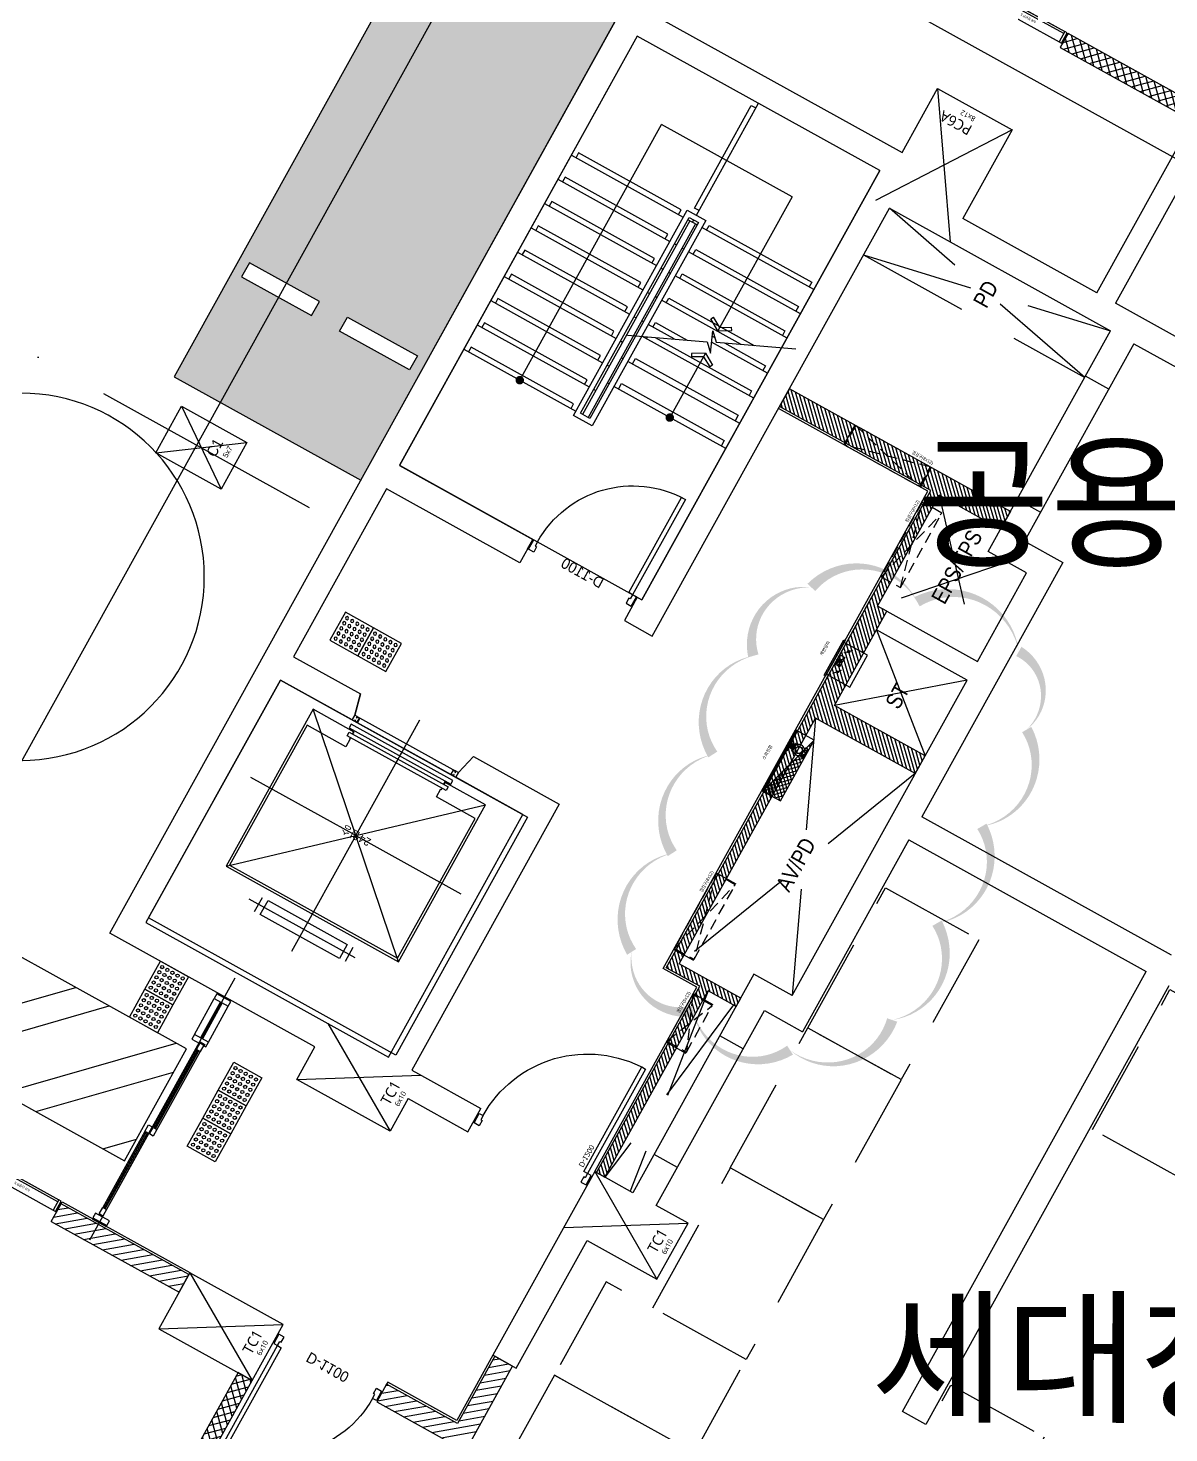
# Model space of a CAD drawing. Header units: millimetres. Extents: x -21000 to 567700, y 435000 to 850800.
# Drawn here: x 277891 to 288586, y 622371 to 635537 of the extents above; entities that cross this region are included whole.
import ezdxf
from ezdxf.enums import TextEntityAlignment as Align
from ezdxf.xclip import XClip

# ---------------------------------------------------------------- set-up
doc = ezdxf.new("R2010")
doc.units = ezdxf.units.MM
doc.header["$LTSCALE"] = 700
doc.header["$XCLIPFRAME"] = 2
for name, pattern in [('AB_Pbase$0$AB_Pbase$0$HID', [2.3, 1.5, -0.8]), ('AB_Pbase$0$CEN', [62, 60, -1, 0, -1]), ('AB_Pbase$0$CENTER2', [1.125, 0.75, -0.125, 0.125, -0.125]), ('AB_Pbase$0$HID', [2.3, 1.5, -0.8]), ('AB_Pbase$0$주차장기둥$0$CEN', [62, 60, -1, 0, -1]), ('AUDIT_D_190513103822-5', [2.3, 1.5, -0.8]), ('HIDDEN', [9.525, 6.35, -3.175])]:
    doc.linetypes.add(name, pattern=pattern)
doc.layers.get('0').update_dxf_attribs({"color": 2})
doc.layers.get('Defpoints').update_dxf_attribs({"color": 171})
for name, color, linetype, plot in [('2001 수정', 151, 'Continuous', False), ('AB_Pbase$0$@지하주차장제외할면적', 210, 'Continuous', False), ('AB_Pbase$0$AB_Pbase$0$2001 수정', 151, 'Continuous', False), ('AB_Pbase$0$CON-106-B2F$0$DEFPOINT', 247, 'Continuous', False), ('AB_Pbase$0$Defponts', 161, 'Continuous', False), ('AB_Pbase$0$주차장기둥$0$DEFPOINT', 247, 'Continuous', False)]:
    doc.layers.add(name, color=color, linetype=linetype, plot=plot)
for name, color, linetype in [('AB_Pbase$0$AB_Pbase$0$2.제연덕트..', 15, 'Continuous'), ('AB_Pbase$0$AB_Pbase$0$WIN1', 1, 'Continuous'), ('AB_Pbase$0$CEN', 1, 'AB_Pbase$0$CEN'), ('AB_Pbase$0$DOOR', 4, 'Continuous'), ('AB_Pbase$0$ELE4', 4, 'Continuous'), ('AB_Pbase$0$ELE6', 6, 'Continuous'), ('AB_Pbase$0$ELE8', 8, 'Continuous'), ('AB_Pbase$0$ELE9', 9, 'Continuous'), ('AB_Pbase$0$elev', 6, 'Continuous'), ('AB_Pbase$0$FIN', 6, 'Continuous'), ('AB_Pbase$0$HAT-BR', 5, 'Continuous'), ('AB_Pbase$0$LEAD', 7, 'Continuous'), ('AB_Pbase$0$void', 1, 'AB_Pbase$0$HID'), ('AB_Pbase$0$VOID2', 9, 'AB_Pbase$0$CENTER2'), ('AB_Pbase$0$W3', 6, 'Continuous'), ('AB_Pbase$0$WAL', 3, 'Continuous'), ('AB_Pbase$0$WID', 4, 'Continuous'), ('AB_Pbase$0$WIN', 4, 'Continuous'), ('AB_Pbase$0$WIN1', 1, 'Continuous'), ('AB_Pbase$0$경량벽체 세대창고', 4, 'HIDDEN'), ('AB_Pbase$0$경량벽체 세대창고 모듈', 4, 'HIDDEN'), ('AB_Pbase$0$설비사이즈', 4, 'AUDIT_D_190513103822-5'), ('AB_Pbase$0$점자블럭', 5, 'Continuous'), ('AB_Pbase$0$주차-sol', 254, 'Continuous'), ('AB_Pbase$0$주차-일반', 9, 'Continuous'), ('AB_Pbase$0$주차-장애인', 8, 'Continuous'), ('AB_Pbase$0$주차장기둥$0$CEN_P', 244, 'AB_Pbase$0$주차장기둥$0$CEN'), ('TEX', 3, 'Continuous')]:
    doc.layers.add(name, color=color, linetype=linetype)
doc.styles.add('AB_Pbase$0$AB_Pbase$0$CO_106-1$0$돋움', font='', dxfattribs={"width": 0.9})
doc.styles.add('AB_Pbase$0$CON-106-B2F$0$맑은고딕', font='malgun.ttf')
doc.styles.add('AB_Pbase$0$돋움', font='')
doc.styles.add('AB_Pbase$0$맑은 고딕', font='')
doc.styles.add('AB_Pbase$0$맑은고딕', font='malgun.ttf')
doc.styles.add('AB_Pbase$0$주차장기둥$0$맑은 고딕', font='')
doc.styles.get('AB_Pbase$0$AB_Pbase$0$CO_106-1$0$돋움').set_extended_font_data('Dotum')
doc.styles.get('AB_Pbase$0$돋움').set_extended_font_data('Dotum')
doc.styles.get('AB_Pbase$0$맑은 고딕').set_extended_font_data('Dotum')
doc.styles.get('AB_Pbase$0$주차장기둥$0$맑은 고딕').set_extended_font_data('Dotum')

# ---------------------------------------------------------------- blocks, each defined once
blk = doc.blocks.new('동번호0611')
at = {"layer": 'TEX', "color": 1, "ltscale": 600}
blk.add_arc((189294, -80601), 1721, 270, 90, dxfattribs=at)
blk = doc.blocks.new('AB_Pbase$0$Door_s_1300', base_point=(595997, -11083))
at = {"layer": 'AB_Pbase$0$Defponts'}
for p, q in [((595987, -11083), (595987, -10983)), ((597207, -11083), (597207, -10983))]:
    blk.add_line(p, q, dxfattribs=at)
at = {"layer": 'AB_Pbase$0$WIN'}
for points in [[(596037, -10983), (596077, -10983), (596077, -9863), (596037, -9863)], [(596052, -11028), (596052, -11083), (595997, -11083), (595997, -10983), (596037, -10983), (596037, -11028)], [(597142, -11028), (597142, -11083), (597197, -11083), (597197, -10983), (597157, -10983), (597157, -11028)]]:
    blk.add_lwpolyline(points, close=True, dxfattribs=at)
at = {"layer": 'AB_Pbase$0$WIN1'}
blk.add_arc((596037, -10983), 1120, 0, 90, dxfattribs=at)
at = {"layer": 'AB_Pbase$0$Defponts', "style": 'AB_Pbase$0$돋움'}
blk.add_text('D-1200', height=50, rotation=90, dxfattribs=at).set_placement((596124, -10844), align=Align.MIDDLE)
blk = doc.blocks.new('AB_Pbase$0$Door_s_1100')
at = {"layer": 'AB_Pbase$0$Defponts'}
for p, q in [((-10, 0), (-10, 100)), ((1110, 0), (1110, 100))]:
    blk.add_line(p, q, dxfattribs=at)
at = {"layer": 'AB_Pbase$0$WIN'}
for points in [[(40, 100), (80, 100), (80, 1120), (40, 1120)], [(55, 55), (55, 0), (0, 0), (0, 100), (40, 100), (40, 55)], [(1045, 55), (1045, 0), (1100, 0), (1100, 100), (1060, 100), (1060, 55)]]:
    blk.add_lwpolyline(points, close=True, dxfattribs=at)
at = {"layer": 'AB_Pbase$0$WIN1'}
blk.add_arc((40, 100), 1020, 0, 90, dxfattribs=at)
at = {"layer": 'AB_Pbase$0$Defponts', "style": 'AB_Pbase$0$돋움'}
blk.add_text('D-1100', height=100, dxfattribs=at).set_placement((550, 50), align=Align.MIDDLE)
blk = doc.blocks.new('AB_Pbase$0$20160212_34980', base_point=(54476081, -70515734))
at = {"layer": 'AB_Pbase$0$WIN', "rotation": 125.1554939794611}
blk.add_blockref('AB_Pbase$0$Door_s_1100', (54476081, -70515734), dxfattribs=at)
blk = doc.blocks.new('AB_Pbase$0$점자블럭')
at = {"layer": 'AB_Pbase$0$점자블럭', "extrusion": (0, 0, -1)}
blk.add_lwpolyline([(0, 0), (300, 0), (300, 300), (0, 300)], close=True, dxfattribs=at)
at = {"layer": 'AB_Pbase$0$점자블럭', "color": 250}
for centre in [(-260, 260), (-205, 260), (-150, 260), (-95, 260), (-40, 260), (-260, 205), (-260, 150), (-205, 205), (-205, 150), (-150, 205), (-150, 150), (-95, 205), (-95, 150), (-40, 205), (-40, 150), (-260, 95), (-260, 40), (-205, 95), (-205, 40), (-150, 95), (-150, 40), (-95, 95), (-95, 40), (-40, 95), (-40, 40)]:
    blk.add_circle(centre, 15, dxfattribs=at)
blk = doc.blocks.new('AB_Pbase$0$자동문 24', base_point=(261519, 88963))
at = {"layer": 'AB_Pbase$0$Defponts'}
for p, q in [((259617, 88218), (259617, 88068)), ((262037, 88218), (262037, 88068)), ((262037, 88218), (262037, 88068))]:
    blk.add_line(p, q, dxfattribs=at)
at = {"layer": 'AB_Pbase$0$ELE9'}
for p, q in [((260062, 88218), (259677, 88218)), ((260177, 88133), (261012, 88133)), ((260177, 88093), (261012, 88093)), ((261082, 88183), (261897, 88183)), ((261082, 88143), (261897, 88143)), ((260062, 88068), (259677, 88068))]:
    blk.add_line(p, q, dxfattribs=at)
at = {"layer": 'AB_Pbase$0$WIN'}
for p, q in [((259677, 88153), (260062, 88153)), ((259677, 88133), (260062, 88133)), ((261012, 88119), (260177, 88119)), ((261012, 88107), (260177, 88107)), ((261012, 88106), (261012, 88125)), ((261082, 88151), (261082, 88170)), ((261897, 88169), (261082, 88169)), ((261897, 88157), (261082, 88157)), ((261897, 88151), (261897, 88170))]:
    blk.add_line(p, q, dxfattribs=at)
for points in [[(259677, 88068), (259627, 88068), (259627, 88218), (259677, 88218)], [(260112, 88138), (260097, 88138), (260097, 88088), (260112, 88088), (260112, 88068), (260062, 88068), (260062, 88218), (260112, 88218)], [(261977, 88218), (262027, 88218), (262027, 88068), (261977, 88068)], [(261012, 88093), (261082, 88093), (261082, 88133), (261012, 88133)], [(261897, 88143), (261967, 88143), (261967, 88183), (261897, 88183)]]:
    blk.add_lwpolyline(points, close=True, dxfattribs=at)
for points in [[(260177, 88093), (260177, 88133), (260107, 88133), (260107, 88093), (260177, 88093)], [(261082, 88143), (261082, 88183), (261012, 88183), (261012, 88143), (261082, 88143)]]:
    blk.add_lwpolyline(points, dxfattribs=at)
at = {"layer": 'AB_Pbase$0$점자블럭', "xscale": -1.000000000000001, "rotation": 179.9999999831855}
for p in [(259917, 88828), (260217, 88828), (260412, 87768), (260712, 87768), (261012, 87768)]:
    blk.add_blockref('AB_Pbase$0$점자블럭', p, dxfattribs=at)
blk = doc.blocks.new('AB_Pbase$0$CON-106-B2F')
for p, q in [((2980, -5180), (2980, -2980)), ((2980, -2980), (12980, -2980)), ((12980, -2980), (12980, -5930)), ((5830, -3230), (3230, -3230)), ((3230, -3230), (3230, -5830)), ((5830, -4000), (5830, -3230)), ((7880, -3230), (6080, -3230)), ((6080, -3230), (6080, -3950)), ((7880, -4660), (7880, -3230)), ((12730, -3230), (8130, -3230)), ((8130, -3230), (8130, -4660)), ((12730, -5830), (12730, -3230)), ((5880, -4000), (5830, -4000)), ((6080, -3950), (5880, -4000)), ((8130, -4660), (7880, -4660)), ((5830, -5830), (5830, -5110)), ((5830, -5110), (5880, -5110)), ((5880, -5110), (6080, -5160)), ((6080, -5160), (6080, -6080)), ((7880, -5780), (7880, -6080)), ((8130, -5780), (7880, -5780)), ((8130, -5780), (8130, -5830)), ((3230, -5830), (5830, -5830)), ((12730, -5830), (8130, -5830)), ((12980, -5930), (13665, -5930)), ((13665, -5930), (13665, -6730)), ((2980, -6180), (2980, -6820)), ((6080, -6080), (3230, -6080)), ((3230, -6150), (3230, -6820)), ((7880, -6080), (12465, -6080)), ((12465, -6080), (12465, -8450)), ((2980, -6820), (3230, -6820)), ((13665, -6730), (12715, -6730)), ((12715, -8165), (12715, -6730)), ((8950, -7890), (9150, -7890)), ((8950, -8860), (8950, -7890)), ((9150, -7890), (9150, -8860)), ((3230, -8040), (1260, -8040)), ((1260, -8040), (1260, -8290)), ((1260, -8290), (2630, -8290)), ((12715, -9170), (12715, -8365)), ((5570, -8450), (3230, -8450)), ((5570, -8860), (5570, -8450)), ((10100, -8860), (10100, -8450)), ((10100, -8450), (12465, -8450)), ((3230, -8700), (5320, -8700)), ((5320, -8700), (5320, -9110)), ((10350, -8700), (10350, -9110)), ((12465, -8700), (10350, -8700)), ((12465, -8700), (12465, -9770)), ((5570, -8860), (8950, -8860)), ((9150, -8860), (10100, -8860)), ((7375, -9110), (5320, -9110)), ((7375, -9110), (7375, -11655)), ((10350, -9110), (7625, -9110)), ((7625, -11785), (7625, -9110)), ((2660, -11905), (2660, -11655)), ((2660, -11655), (7375, -11655)), ((7360, -11905), (2660, -11905))]:
    blk.add_line(p, q)
for points in [[(-40, -6180), (560, -6180), (560, -5180), (-40, -5180), (-40, -6180)], [(2980, -6180), (2630, -6180), (2630, -5180), (2980, -5180)], [(3230, -6080), (3230, -6150)], [(3230, -8450), (3230, -8040)], [(2630, -8290), (2630, -9040)], [(12715, -8165), (14570, -8165), (14570, -8365), (12715, -8365)], [(2630, -9040), (3230, -9040), (3230, -8700)]]:
    blk.add_lwpolyline(points)
at = {"layer": 'AB_Pbase$0$CON-106-B2F$0$DEFPOINT', "color": 190}
for p, q in [((-40, -5180), (560, -6180)), ((560, -5180), (-40, -6180)), ((2630, -5180), (3230, -6180)), ((3230, -5180), (2630, -6180)), ((13665, -5930), (12465, -6730)), ((13665, -6730), (12465, -5930)), ((2630, -8040), (3230, -9040)), ((3230, -8040), (2630, -9040)), ((3640, -8700), (3640, -8450)), ((4910, -8700), (4910, -8450)), ((10660, -8450), (10660, -8700)), ((11980, -8700), (11980, -8450))]:
    blk.add_line(p, q, dxfattribs=at)
at = {"layer": 'AB_Pbase$0$CON-106-B2F$0$DEFPOINT', "color": 6, "style": 'AB_Pbase$0$CON-106-B2F$0$맑은고딕'}
for s, height, rotation, p in [('TC1', 100, 360, (163, -6059)), ('TC1', 100, 360, (2833, -6059)), ('6x10', 50, 360, (198, -6141)), ('6x10', 50, 360, (2868, -6141)), ('PC6A', 100, 90, (13516, -6395)), ('8x12', 50, 90, (13605, -6377)), ('TC1', 100, 360, (2833, -8919)), ('6x10', 50, 360, (2868, -9001))]:
    blk.add_text(s, height=height, rotation=rotation, dxfattribs=at).set_placement(p)
blk = doc.blocks.new('AB_Pbase$0$CON-106-B1F')
blk.add_blockref('AB_Pbase$0$CON-106-B2F', (0, 0))
blk = doc.blocks.new('AB_Pbase$0$지하1층 동골조')
at = {"rotation": 60.99999813646934}
blk.add_blockref('AB_Pbase$0$CON-106-B1F', (127660, -14071), dxfattribs=at)
blk = doc.blocks.new('AB_Pbase$0$C1CD84166')
at = {"layer": 'AB_Pbase$0$경량벽체 세대창고', "ltscale": 0.2}
blk.add_lwpolyline([(125, 245), (1625, 245), (1625, 1245), (125, 1245)], close=True, dxfattribs=at)
blk = doc.blocks.new('AB_Pbase$0$세대창고')
at = {"layer": 'AB_Pbase$0$경량벽체 세대창고', "ltscale": 0.2}
blk.add_lwpolyline([(-290837, 78445), (-291837, 78445), (-291837, 79945), (-290837, 79945)], close=True, dxfattribs=at)
blk = doc.blocks.new('AB_Pbase$0$0228_REV.')
at = {"layer": 'AB_Pbase$0$경량벽체 세대창고 모듈'}
for name, p, xscale, rotation in [('AB_Pbase$0$C1CD84166', (490433, 520068), -0.9999999999999998, 60.99999764516155), ('AB_Pbase$0$C1CD84166', (489706, 518756), -0.9999999999999998, 60.99999764516155), ('AB_Pbase$0$C1CD84166', (488979, 517444), -0.9999999999999998, 60.99999764516155), ('AB_Pbase$0$세대창고', (415101, 222865), -0.9999999999999994, 60.99999813618191), ('AB_Pbase$0$세대창고', (414616, 221990), -0.9999999999999994, 60.99999813618191)]:
    blk.add_blockref(name, p, dxfattribs=dict(at, xscale=xscale, rotation=rotation))
at = {"layer": 'AB_Pbase$0$경량벽체 세대창고 모듈', "rotation": 330.9999981377995}
for p in [(708439, 308203), (706384, 304494)]:
    blk.add_blockref('AB_Pbase$0$세대창고', p, dxfattribs=at)
blk = doc.blocks.new('AB_Pbase$0$조적점검800')
at = {"layer": 'AB_Pbase$0$설비사이즈', "linetype": 'Continuous'}
for p, q in [((785, 110), (35, 110)), ((785, 0), (35, 0))]:
    blk.add_line(p, q, dxfattribs=at)
for points in [[(35, 110), (10, 110), (10, 0), (35, 0)], [(785, 0), (35, 0), (35, 20), (785, 20)], [(785, 110), (810, 110), (810, 0), (785, 0)]]:
    blk.add_lwpolyline(points, close=True, dxfattribs=at)
at = {"layer": 'Defpoints', "linetype": 'Continuous'}
for p, q in [((0, 110), (0, 0)), ((820, 110), (820, 0))]:
    blk.add_line(p, q, dxfattribs=at)
at = {"layer": 'Defpoints', "linetype": 'Continuous', "style": 'AB_Pbase$0$맑은고딕', "text_generation_flag": 4}
blk.add_text('조적점검 800', height=21, rotation=180, dxfattribs=at).set_placement((398, 56), align=Align.MIDDLE_CENTER)
blk = doc.blocks.new('AB_Pbase$0$주차장기둥$0$cen 2bl 지하')
at = {"layer": 'AB_Pbase$0$주차장기둥$0$CEN_P', "color": 5}
for p, q in [((-39386, 65032), (-39386, 259361)), ((-74426, 122983), (119274, 122983)), ((-127186, 116183), (-38181, 116183))]:
    blk.add_line(p, q, dxfattribs=at)
blk = doc.blocks.new('AB_Pbase$0$주차장기둥$0$p기둥 5x7')
blk.add_lwpolyline([(-250, 350), (250, 350), (250, -350), (-250, -350)], close=True)
at = {"layer": 'AB_Pbase$0$주차장기둥$0$DEFPOINT'}
for p, q in [((250, 350), (-250, -350)), ((-250, 350), (250, -350))]:
    blk.add_line(p, q, dxfattribs=at)
at = {"layer": 'AB_Pbase$0$주차장기둥$0$DEFPOINT', "color": 6, "style": 'AB_Pbase$0$주차장기둥$0$맑은 고딕'}
for s, height, p in [('C1', 100, (-24, -160)), ('5x7', 50, (29, -259))]:
    blk.add_text(s, height=height, rotation=0, dxfattribs=at).set_placement(p)
blk = doc.blocks.new('AB_Pbase$0$주차장기둥')
for name, p, rotation in [('AB_Pbase$0$주차장기둥$0$cen 2bl 지하', (36992, -11667), 1.99999810188403), ('AB_Pbase$0$주차장기둥$0$p기둥 5x7', (-6375, 103073), 91.99999810188433)]:
    blk.add_blockref(name, p, dxfattribs=dict(rotation=rotation))
blk = doc.blocks.new('AB_Pbase$0$실명')
at = {"layer": 'AB_Pbase$0$Defponts', "style": 'AB_Pbase$0$돋움'}
for s, p in [('공용창고', (309739, -199745)), ('세대창고', (309316, -207765))]:
    blk.add_text(s, height=1000, rotation=359.9315, dxfattribs=at).set_placement(p, align=Align.MIDDLE)
blk = doc.blocks.new('AB_Pbase$0$주차-일반(평행)')
at = {"layer": 'AB_Pbase$0$주차-sol'}
h = blk.add_hatch(color=256, dxfattribs=at)
h.dxf.hatch_style = 1
h.paths.add_polyline_path([(0, 0), (0, -2000), (6000, -2000), (6000, 0)])
h.paths.add_polyline_path([(1275, -850), (1125, -850), (1125, -100), (1275, -100)], flags=16)
h.paths.add_polyline_path([(1275, -1150), (1275, -1900), (1125, -1900), (1125, -1150)], flags=16)
at = {"layer": 'AB_Pbase$0$주차-일반', "color": 6}
for points in [[(6000, 0), (0, 0), (0, -2000), (6000, -2000)], [(1125, -850), (1275, -850), (1275, -100), (1125, -100)], [(1125, -1150), (1275, -1150), (1275, -1900), (1125, -1900)]]:
    blk.add_lwpolyline(points, close=True, dxfattribs=at)
blk = doc.blocks.new('AB_Pbase$0$pppaaa_1_1')
at = {"layer": 'AB_Pbase$0$주차-일반', "rotation": 60.99999513897043}
blk.add_blockref('AB_Pbase$0$주차-일반(평행)', (279260, 632270), dxfattribs=at)
blk = doc.blocks.new('AB_Pbase$0$장애인주차구획통로_1')
at = {"layer": 'AB_Pbase$0$ELE8'}
h = blk.add_hatch(dxfattribs=at)
h.set_pattern_fill('ANSI32', color=256, scale=80, angle=151)
h.set_pattern_definition([(196, (-28406.3, -694336.9), (210.0357, -732.4814), []), (196, (-28720.5, -694162.76), (210.0357, -732.4814), [])])
h.paths.add_polyline_path([(237577, -63092), (247185, -68417), (246504, -69646), (247553, -70228), (248564, -68405), (250388, -69415), (250970, -68366), (248096, -66773), (247864, -67193), (238256, -61867)])
at = {"layer": 'AB_Pbase$0$주차-장애인', "color": 6, "elevation": 0}
blk.add_lwpolyline([(237577, -63092), (247185, -68417), (246504, -69646), (247553, -70228), (248564, -68405), (250388, -69415), (250970, -68366), (248096, -66773), (247864, -67193), (238256, -61867)], close=True, dxfattribs=at)
blk = doc.blocks.new('AB_Pbase$0$ELEV-24', base_point=(816331, 389936))
at = {"layer": 'AB_Pbase$0$Defponts'}
blk.add_lwpolyline([(817656, 392486), (817656, 389936), (815006, 389936), (815006, 392486)], close=True, dxfattribs=at)
at = {"layer": 'AB_Pbase$0$elev'}
for p, q in [((816331, 391553), (816331, 392794)), ((815801, 392536), (815776, 392536)), ((815801, 392486), (815776, 392486)), ((816831, 392536), (815831, 392536)), ((816831, 392486), (815831, 392486)), ((816861, 392536), (816886, 392536)), ((816861, 392486), (816886, 392486)), ((815406, 390712), (817256, 392394)), ((817256, 390712), (815406, 392394)), ((816331, 392407), (816331, 392447)), ((816331, 392332), (816331, 392372)), ((816331, 391553), (815206, 391553)), ((816331, 391553), (816331, 390312)), ((816331, 391553), (817456, 391553)), ((816881, 390547), (815746, 390547)), ((815846, 390472), (815846, 390622)), ((816816, 390622), (816816, 390472))]:
    blk.add_line(p, q, dxfattribs=at)
for points in [[(815804, 392489), (815828, 392489), (815828, 392533), (815804, 392533), (815804, 392521), (815801, 392521), (815801, 392536), (815831, 392536), (815831, 392486), (815801, 392486), (815801, 392501), (815804, 392501)], [(816858, 392489), (816834, 392489), (816834, 392533), (816858, 392533), (816858, 392521), (816861, 392521), (816861, 392536), (816831, 392536), (816831, 392486), (816861, 392486), (816861, 392501), (816858, 392501)], [(815786, 392407), (816876, 392407), (816876, 392447), (815786, 392447)], [(816866, 392372), (816866, 392332), (815806, 392332), (815806, 392372)], [(815906, 390472), (815906, 390622), (816756, 390622), (816756, 390472)]]:
    blk.add_lwpolyline(points, close=True, dxfattribs=at)
for points in [[(815836, 392382), (815846, 392382), (815846, 392394), (815406, 392394), (815406, 390712), (817256, 390712), (817256, 392394), (816816, 392394), (816816, 392382), (816826, 392382), (816816, 392382)], [(815836, 392322), (815846, 392322), (815846, 392237), (815431, 392237), (815431, 390737), (817231, 390737), (817231, 392237), (816816, 392237), (816816, 392322), (816826, 392322)]]:
    blk.add_lwpolyline(points, dxfattribs=at)
at = {"layer": 'Defpoints'}
for p, q in [((815776, 392536), (815726, 392736)), ((816886, 392536), (816936, 392736)), ((815776, 392486), (815776, 392536)), ((816886, 392536), (816886, 392486))]:
    blk.add_line(p, q, dxfattribs=at)
at = {"layer": 'AB_Pbase$0$Defponts', "style": 'AB_Pbase$0$돋움'}
blk.add_text('24인승', height=75, rotation=180, dxfattribs=at).set_placement((816331, 391553), align=Align.MIDDLE)
blk = doc.blocks.new('AB_Pbase$0$co-106-2_b1_B1')
at = {"layer": 'AB_Pbase$0$HAT-BR'}
h = blk.add_hatch(dxfattribs=at)
h.set_pattern_fill('ANSI31', color=256, scale=10, angle=1e-14)
h.paths.add_polyline_path([(-255, 660), (2380, 660), (2380, -410), (2570, -410), (2570, 560), (3580, 560), (3580, 660), (4770, 660), (4770, 0), (4960, 0), (4960, 1370), (4960, 1370), (4960, 2370), (4770, 2370), (4770, 750), (-345, 750), (-345, 390), (-2340, 390), (-2340, 300), (-345, 300), (-345, 0), (-255, 0)])
at = {"layer": 'AB_Pbase$0$void'}
for p, q in [((6395, 2370), (6395, 0)), ((6395, 2370), (6895, 0)), ((6395, 0), (6895, 2370)), ((2380, -410), (-255, 660)), ((2380, 660), (0, -410)), ((4770, 660), (3580, -410)), ((4530, -203), (3580, 660)), ((-345, 300), (-2340, 30)), ((-345, 30), (-2340, 300))]:
    blk.add_line(p, q, dxfattribs=at)
at = {"layer": 'AB_Pbase$0$VOID2', "ltscale": 3}
for p, q in [((3380, -410), (2570, 560)), ((3380, 560), (2570, -410))]:
    blk.add_line(p, q, dxfattribs=at)
at = {"layer": 'AB_Pbase$0$W3'}
for p, q in [((4750, 770), (4750, 2370)), ((-365, 770), (4750, 770)), ((-365, 410), (-365, 770)), ((-2340, 410), (-365, 410))]:
    blk.add_line(p, q, dxfattribs=at)
at = {"layer": 'AB_Pbase$0$WAL'}
for p, q in [((4770, 750), (4770, 2370)), ((4960, 2370), (4770, 2370)), ((4960, 0), (4960, 2370)), ((-345, 750), (4770, 750)), ((-345, 390), (-345, 750)), ((-255, 0), (-255, 660)), ((-255, 660), (2380, 660)), ((2380, -410), (2380, 660)), ((3580, 660), (4770, 660)), ((3580, 560), (3580, 660)), ((4770, 0), (4770, 660)), ((2570, -410), (2570, 560)), ((2570, 560), (3580, 560)), ((-2340, 390), (-345, 390)), ((-2340, 390), (-2340, 300)), ((-2340, 300), (-345, 300)), ((-345, 0), (-345, 300)), ((-345, 0), (-255, 0)), ((4960, 0), (4770, 0)), ((2380, -410), (2570, -410))]:
    blk.add_line(p, q, dxfattribs=at)
at = {"rotation": 270}
blk.add_blockref('AB_Pbase$0$ELEV-24', (-2290, 3895), dxfattribs=at)
at = {"xscale": -1, "rotation": 270.0000019187329}
for p in [(810, 4995), (810, 4695)]:
    blk.add_blockref('AB_Pbase$0$점자블럭', p, dxfattribs=at)
at = {"layer": 'AB_Pbase$0$WID', "extrusion": (0, 0, -1), "zscale": -0.9999999999999998, "rotation": 90}
blk.add_blockref('AB_Pbase$0$Door_s_1100', (-2460, 2680), dxfattribs=at)
at = {"layer": 'AB_Pbase$0$Defponts', "style": 'AB_Pbase$0$돋움', "width": 0.9}
for s, p in [('PD', (6630, 1191)), ('EPS/TPS', (4262, 191)), ('ST', (2932, 88))]:
    blk.add_text(s, height=150, dxfattribs=at).set_placement(p, align=Align.MIDDLE)
blk.add_text('AV/PD', height=150, rotation=360, dxfattribs=at).set_placement((1090, 159), align=Align.MIDDLE)
blk = doc.blocks.new('AB_Pbase$0$arrow1')
for p, q in [((0, 0), (0.286, 0.501)), ((0, 0), (0.286, -0.501)), ((0.165, 0), (0.41, 0.429)), ((0.165, 0), (0.41, -0.429)), ((0.286, 0.501), (0.41, 0.43)), ((0.286, -0.501), (0.41, -0.43))]:
    blk.add_line(p, q)
blk = doc.blocks.new('AB_Pbase$0$stair-지하1층_(한단뒤로)')
at = {"layer": 'AB_Pbase$0$ELE4'}
for p, q in [((-3355, 2600), (-3355, 1400)), ((-3095, 2600), (-3095, 1400)), ((-2835, 2600), (-2835, 1400)), ((-2575, 2600), (-2575, 1400)), ((-2315, 2600), (-2315, 1400)), ((-2055, 2600), (-2055, 1400)), ((-1795, 2600), (-1795, 1400)), ((-1535, 2600), (-1535, 1400)), ((-1275, 2600), (-1275, 1400)), ((-1275, 1330), (-3350, 1330)), ((-3095, 1350), (-3095, 1330)), ((-2835, 1350), (-2835, 1330)), ((-2575, 1350), (-2575, 1330)), ((-2315, 1350), (-2315, 1330)), ((-2055, 1350), (-2055, 1330)), ((-1795, 1350), (-1795, 1330)), ((-1535, 1350), (-1535, 1330)), ((-1275, 1250), (-1275, 1350)), ((-1275, 1270), (-3350, 1270)), ((-2980, 1250), (-2980, 1270)), ((-2980, 0), (-2980, 1200)), ((-2710, 1250), (-2710, 1270)), ((-2710, 0), (-2710, 1200)), ((-2440, 0), (-2440, 1200)), ((-2315, 1250), (-2315, 1270)), ((-2315, 920), (-2315, 1200)), ((-2055, 1250), (-2055, 1270)), ((-2055, 347), (-2055, 1200)), ((-1795, 1250), (-1795, 1270)), ((-1795, 0), (-1795, 1200)), ((-1535, 1250), (-1535, 1270)), ((-1535, 0), (-1535, 1200)), ((-1275, 1300), (-1250, 1300)), ((-1275, 0), (-1275, 1200)), ((-1200, 1300), (0, 1300)), ((-2170, 0), (-2170, 600))]:
    blk.add_line(p, q, dxfattribs=at)
at = {"layer": 'AB_Pbase$0$ELE6'}
for points in [[(-3355, 1450), (-3305, 1450), (-3305, 2550), (-3355, 2550)], [(-3095, 1450), (-3045, 1450), (-3045, 2550), (-3095, 2550)], [(-2835, 1450), (-2785, 1450), (-2785, 2550), (-2835, 2550)], [(-2575, 1450), (-2525, 1450), (-2525, 2550), (-2575, 2550)], [(-2315, 1450), (-2265, 1450), (-2265, 2550), (-2315, 2550)], [(-2055, 1450), (-2005, 1450), (-2005, 2550), (-2055, 2550)], [(-1795, 1450), (-1745, 1450), (-1745, 2550), (-1795, 2550)], [(-1535, 1450), (-1485, 1450), (-1485, 2550), (-1535, 2550)], [(-1275, 1450), (-1225, 1450), (-1225, 2550), (-1275, 2550)], [(-1150, 1300), (-1150, 1350), (-50, 1350), (-50, 1300)], [(-2980, 1150), (-2920, 1150), (-2920, 50), (-2980, 50)], [(-2710, 1150), (-2650, 1150), (-2650, 50), (-2710, 50)], [(-2440, 1150), (-2419, 1150)], [(-2390, 1085), (-2390, 50), (-2440, 50)], [(-2315, 1150), (-2265, 1150), (-2265, 809)], [(-2055, 1150), (-2005, 1150), (-2005, 236)], [(-1795, 1150), (-1745, 1150), (-1745, 50), (-1795, 50)], [(-1535, 1150), (-1485, 1150), (-1485, 50), (-1535, 50)], [(-1275, 1150), (-1225, 1150), (-1225, 50), (-1275, 50)], [(-2120, 621), (-2120, 594)], [(-2120, 491), (-2120, 50), (-2170, 50)]]:
    blk.add_lwpolyline(points, dxfattribs=at)
for points in [[(-1200, 1200), (-3400, 1200), (-3400, 1400), (-1200, 1400)], [(-1250, 1250), (-3350, 1250), (-3350, 1350), (-1250, 1350)]]:
    blk.add_lwpolyline(points, close=True, dxfattribs=at)
at = {"layer": 'AB_Pbase$0$LEAD'}
for p, q in [((-3355, 2000), (-615, 2000)), ((-615, 600), (-615, 2000)), ((-2290, 600), (-2980, 600)), ((-615, 600), (-2050, 600))]:
    blk.add_line(p, q, dxfattribs=at)
at = {"layer": 'AB_Pbase$0$LEAD', "const_width": 39.5}
for points in [[(-3355, 1980, -1), (-3355, 2020, -1)], [(-2980, 580, -1), (-2980, 620, -1)]]:
    blk.add_lwpolyline(points, format="xyb", close=True, dxfattribs=at)
at = {"layer": 'AB_Pbase$0$LEAD'}
blk.add_lwpolyline([(-2496, 1320), (-2188, 638), (-2268, 558), (-2072, 642), (-2152, 562), (-1844, -120)], dxfattribs=at)
at = {"layer": 'Defpoints'}
blk.add_lwpolyline([(-4600, 2600), (-4600, 0), (0, 0), (0, 2600)], close=True, dxfattribs=at)
at = {"layer": 'AB_Pbase$0$LEAD', "xscale": 225, "yscale": 225, "zscale": 225, "rotation": 180.0000000066403}
blk.add_blockref('AB_Pbase$0$arrow1', (-2290, 600), dxfattribs=at)
at = {"layer": 'AB_Pbase$0$LEAD', "extrusion": (0, 0, -1), "xscale": 225, "yscale": 225, "zscale": -225, "rotation": 179.9999999933594}
blk.add_blockref('AB_Pbase$0$arrow1', (2050, 600), dxfattribs=at)
blk = doc.blocks.new('AB_Pbase$0$A$C70305FF0')
at = {"layer": 'AB_Pbase$0$WIN1', "color": 1, "linetype": 'AB_Pbase$0$HID', "ltscale": 0.1}
for p, q in [((181, 615), (79, 431)), ((880, 227), (181, 615)), ((181, 615), (778, 44)), ((79, 431), (778, 44)), ((880, 227), (79, 431)), ((778, 44), (880, 227))]:
    blk.add_line(p, q, dxfattribs=at)
at = {"layer": 'Defpoints'}
for p, q in [((172, 620), (70, 436)), ((889, 222), (787, 39))]:
    blk.add_line(p, q, dxfattribs=at)
at = {"layer": 'Defpoints', "style": 'AB_Pbase$0$맑은 고딕', "oblique": 0, "width": 0.9}
blk.add_text('점검구(8x12)', height=30, rotation=331, dxfattribs=at).set_placement((809, 313), align=Align.MIDDLE_CENTER)
blk = doc.blocks.new('AB_Pbase$0$AB_Pbase$0$AN65P')
for p, q in [((-72, 43), (-72, -43)), ((-72, 28), (-45, 28)), ((-67, 48), (-50, 48)), ((-45, 43), (-45, -43)), ((45, 39), (45, -39)), ((45, 39), (50, 39)), ((50, 39), (50, -39)), ((51, 39), (51, -39)), ((54, 39), (54, -39)), ((54, 39), (57, 25)), ((57, 25), (57, -25)), ((57, 25), (63, 25)), ((63, 25), (63, -25)), ((69, 22), (69, -22)), ((69, 13), (79, 13)), ((71, 23), (78, 23)), ((79, 22), (79, -22)), ((79, 10), (85, 10)), ((85, 16), (85, -16)), ((85, 16), (90, 16)), ((90, 60), (99, 60)), ((90, 60), (90, -60)), ((100, 41), (100, -41)), ((100, 12), (106, 12)), ((100, 7), (107, 7)), ((106, 12), (106, -12)), ((107, 7), (107, -7)), ((-72, -28), (-45, -28)), ((-67, -48), (-50, -48)), ((45, -39), (50, -39)), ((54, -39), (57, -25)), ((57, -25), (63, -25)), ((69, -13), (79, -13)), ((71, -23), (78, -23)), ((79, -10), (85, -10)), ((85, -16), (90, -16)), ((90, -60), (99, -60)), ((100, -7), (107, -7)), ((100, -12), (106, -12))]:
    blk.add_line(p, q)
for radius in [34, 31.8]:
    blk.add_circle((0, 0), radius)
for centre, radius, start, end in [((-67, 43), 5, 90, 180), ((-50, 43), 5, 0, 90), ((-40, 40), 4.76, 192.3416, 301.4352), ((0, 0), 52.3, 43.6221, 136.3779), ((40, 40), 4.76, 238.5648, 347.6584), ((51, 39), 0.5, 180, 0), ((53, 39), 1.5, 0, 180), ((69, 28), 8.45, 219.9317, 266.7438), ((71, 22), 1.5, 90, 180), ((78, 22), 1.5, 0, 90), ((90, 50), 13.4, 318.1086, 47.7898), ((-67, -43), 5, 180, 270), ((-50, -43), 5, 270, 0), ((-40, -40), 4.76, 58.5648, 167.6584), ((0, 0), 52.3, 223.6221, 316.3779), ((40, -40), 4.76, 12.3416, 121.4352), ((51, -39), 0.5, 0, 180), ((53, -39), 1.5, 180, 0), ((69, -28), 8.45, 93.2562, 140.0683), ((71, -22), 1.5, 180, 270), ((78, -22), 1.5, 270, 0), ((90, -50), 13.4, 312.2102, 41.8914)]:
    blk.add_arc(centre, radius, start, end)
blk = doc.blocks.new('AB_Pbase$0$A$C70305FF0_1')
at = {"layer": 'AB_Pbase$0$WIN1', "color": 1, "linetype": 'AB_Pbase$0$HID', "ltscale": 0.1}
for p, q in [((185, 613), (83, 429)), ((622, 370), (185, 613)), ((185, 613), (520, 187)), ((83, 429), (520, 187)), ((622, 370), (83, 429)), ((520, 187), (622, 370))]:
    blk.add_line(p, q, dxfattribs=at)
at = {"layer": 'Defpoints'}
for p, q in [((176, 618), (74, 434)), ((631, 365), (529, 182))]:
    blk.add_line(p, q, dxfattribs=at)
at = {"layer": 'Defpoints', "style": 'AB_Pbase$0$맑은 고딕', "oblique": 0, "width": 0.9}
blk.add_text('점검구(5x12)', height=30, rotation=331, dxfattribs=at).set_placement((551, 456), align=Align.MIDDLE_CENTER)
blk = doc.blocks.new('AB_Pbase')
h = blk.add_hatch()
h.set_pattern_fill('ANSI37', color=8, scale=10, angle=241.0018)
h.set_pattern_definition([(286.0017886, (-245473.098, -199169.515), (30.5197856, 8.7524388), []), (16.0017886, (-245473.098, -199169.515), (-8.7524388, 30.5197856), [])])
h.paths.add_polyline_path([(284945, 628294), (285260, 628862), (284779, 628386)])
at = {"layer": 'AB_Pbase$0$ELE8'}
h = blk.add_hatch(dxfattribs=at)
h.set_pattern_fill('NET', color=256, scale=20, angle=15.182184)
h.paths.add_polyline_path([(283956, 636307), (283825, 636379), (283505, 635802), (283636, 635729)])
h.paths.add_polyline_path([(287641, 635487), (287568, 635356), (290078, 633965), (289644, 633182), (289775, 633109), (290209, 633892), (291005, 633451), (291078, 633582)])
h.paths.add_polyline_path([(286851, 635754), (286923, 635885), (284343, 637315), (283825, 636379), (283956, 636307), (284402, 637111)])
h = blk.add_hatch(dxfattribs=at)
h.set_pattern_fill('NET', color=256, scale=20, angle=15.182184)
h.paths.add_polyline_path([(279991, 622863), (279860, 622936), (279433, 622166), (279565, 622093)])
at = {"layer": 'AB_Pbase$0$HAT-BR'}
h = blk.add_hatch(dxfattribs=at)
h.set_pattern_fill('ANSI31', color=256, scale=20, angle=145)
h.paths.add_polyline_path([(235929, 604528), (236064, 604662), (238153, 602572), (240064, 606018), (240230, 605926), (238281, 602410), (237010, 601140), (237827, 600323), (237693, 600189), (236742, 601140), (238029, 602427)])
h.paths.add_polyline_path([(238633, 599517), (232550, 593438), (232684, 593303), (238767, 599383)])
h.paths.add_polyline_path([(239573, 598576), (244422, 593724), (238340, 587645), (238205, 587779), (244154, 593724), (239439, 598442)])
h.paths.add_polyline_path([(253366, 576147), (254891, 574621), (254757, 574487), (253232, 576012)], flags=17)
h.paths.add_polyline_path([(246954, 581883), (245526, 580455), (245391, 580590), (246820, 582018)])
h.paths.add_polyline_path([(247174, 582371), (252408, 587602), (252542, 587468), (247308, 582237)])
h.paths.add_polyline_path([(260580, 582121), (261142, 583135), (260976, 583227), (260414, 582213)], flags=17)
h.paths.add_polyline_path([(263887, 576046), (264234, 575698), (264194, 575658), (265114, 575148), (265207, 575315)])
edge = h.paths.add_edge_path()
edge.add_line((263639, 581843), (261304, 583137))
edge.add_line((261304, 583137), (261396, 583303))
edge.add_line((261396, 583303), (265931, 580790))
edge.add_line((265931, 580790), (269809, 587787))
edge.add_line((269809, 587787), (269975, 587694))
edge.add_line((269975, 587694), (266097, 580697))
edge.add_line((266097, 580697), (266534, 580455))
edge.add_line((266534, 580455), (266442, 580289))
edge.add_line((266442, 580289), (263805, 581751))
edge.add_line((263639, 581843), (262485, 579761))
edge.add_line((263805, 581751), (261405, 577422))
edge.add_line((262393, 579595), (259935, 580957))
edge.add_line((262485, 579761), (259861, 581216))
edge.add_line((262393, 579595), (261239, 577514))
edge.add_line((259861, 581216), (259168, 579965))
edge.add_line((259334, 579873), (259168, 579965))
edge.add_line((259935, 580957), (259334, 579873))
edge.add_line((261239, 577514), (258615, 578968))
edge.add_line((258615, 578968), (258523, 578802))
edge.add_line((258523, 578802), (263739, 575911))
edge.add_line((263739, 575911), (263879, 576050))
edge.add_line((263879, 576050), (261405, 577422))
edge = h.paths.add_edge_path()
edge.add_line((273762, 610263), (273412, 610457))
edge.add_line((273412, 610457), (273281, 610221))
edge.add_line((273281, 610221), (271838, 611021))
edge.add_line((271838, 611021), (270580, 608752))
edge.add_line((270580, 608752), (267899, 610237))
edge.add_line((267899, 610237), (268345, 611042))
edge.add_line((268345, 611042), (267908, 611285))
edge.add_line((267908, 611285), (267462, 610480))
edge.add_line((267462, 610480), (264676, 612024))
edge.add_line((264676, 612024), (266867, 615977))
edge.add_line((266867, 615977), (266701, 616069))
edge.add_line((266701, 616069), (265295, 613533))
edge.add_line((265295, 613533), (264945, 613727))
edge.add_line((264945, 613727), (264853, 613561))
edge.add_line((264853, 613561), (265203, 613367))
edge.add_line((265203, 613367), (264418, 611950))
edge.add_line((264418, 611950), (276230, 605403))
edge.add_line((276230, 605403), (278089, 608757))
edge.add_line((278089, 608757), (278565, 608493))
edge.add_line((278565, 608493), (278798, 608912))
edge.add_line((278798, 608912), (278719, 608956))
edge.add_line((278719, 608956), (278579, 608702))
edge.add_line((278579, 608702), (278093, 608971))
edge.add_line((278093, 608971), (278826, 610292))
edge.add_line((278826, 610292), (278747, 610336))
edge.add_line((278747, 610336), (278092, 609155))
edge.add_line((278092, 609155), (277414, 609531))
edge.add_line((277414, 609531), (277371, 609452))
edge.add_line((277371, 609452), (278049, 609076))
edge.add_line((278049, 609076), (276155, 605661))
edge.add_line((276155, 605661), (275027, 606286))
edge.add_line((275027, 606286), (275473, 607091))
edge.add_line((275473, 607091), (275395, 607135))
edge.add_line((275395, 607135), (274949, 606330))
edge.add_line((274949, 606330), (274669, 606485))
edge.add_line((274669, 606485), (275115, 607290))
edge.add_line((275115, 607290), (275036, 607333))
edge.add_line((275036, 607333), (274590, 606529))
edge.add_line((274590, 606529), (270746, 608659))
edge.add_line((270746, 608659), (271912, 610763))
edge.add_line((271912, 610763), (273539, 609861))
edge.add_line((273539, 609861), (273767, 610272))
h.paths.add_polyline_path([(249824, 630124), (248215, 631016), (248122, 630850), (249732, 629958)])
h.paths.add_polyline_path([(264449, 621463), (264707, 621320), (264799, 621486), (263959, 621951), (263867, 621785), (264282, 621555), (263272, 619731), (263438, 619639)])
h.paths.add_polyline_path([(269500, 619034), (268660, 619500), (268568, 619334), (269049, 619067), (267973, 617125), (268139, 617033), (269215, 618975), (269408, 618868)])
h.paths.add_polyline_path([(278951, 618872), (277573, 619636), (275440, 615787), (272265, 617547), (272173, 617381), (274500, 616091), (273528, 614338), (273694, 614246), (274666, 615999), (276004, 615258), (276166, 615551), (275677, 615822), (277647, 619377), (278859, 618706)])
h.paths.add_polyline_path([(271684, 616498), (271517, 616590), (270492, 614740), (270658, 614648)])
h.paths.add_polyline_path([(266121, 619581), (265096, 617731), (264929, 617823), (265955, 619673)])
h.paths.add_polyline_path([(264405, 617125), (264497, 617291), (264296, 617403), (264204, 617236)])
edge = h.paths.add_edge_path()
edge.add_line((261140, 623342), (261232, 623509))
edge.add_line((261232, 623509), (257484, 625586))
edge.add_line((257484, 625586), (257392, 625420))
edge.add_line((257392, 625420), (258757, 624664))
edge.add_line((258757, 624664), (257031, 621550))
edge.add_line((257031, 621550), (255666, 622306))
edge.add_line((255666, 622306), (255623, 622227))
edge.add_line((255623, 622227), (256987, 621471))
edge.add_line((256987, 621471), (256735, 621016))
edge.add_line((256735, 621016), (256814, 620973))
edge.add_line((256814, 620973), (258835, 624620))
edge.add_line((258835, 624620), (261140, 623342))
h.paths.add_polyline_path([(252295, 623557), (252252, 623479), (252800, 623174), (252844, 623253)], flags=17)
h.paths.add_polyline_path([(278024, 614023), (278742, 615318), (277799, 613617), (277877, 613573), (278120, 614010), (279335, 613337), (279379, 613415), (278163, 614089), (278820, 615274), (278742, 615318)])
h.paths.add_polyline_path([(277000, 611990), (277048, 611963), (276927, 611745), (276800, 611815), (277163, 612471), (277242, 612427)], flags=17)
h.paths.add_polyline_path([(275349, 612653), (275456, 612846), (275766, 612674), (275660, 612481)], flags=17)
h.paths.add_polyline_path([(274915, 612860), (274749, 612952), (274507, 612515), (274673, 612423)], flags=17)
h.paths.add_polyline_path([(279025, 610868), (280144, 612888), (280223, 612845), (279103, 610824)])
h.paths.add_polyline_path([(279602, 610548), (280722, 612568), (280800, 612525), (279681, 610504)])
edge = h.paths.add_edge_path()
edge.add_line((268116, 579441), (268711, 579111))
edge.add_line((268711, 579111), (268677, 579050))
edge.add_line((268677, 579050), (271436, 577521))
edge.add_line((271436, 577521), (271470, 577582))
edge.add_line((271470, 577582), (271528, 577687))
edge.add_line((271528, 577687), (268174, 579546))
edge.add_line((268174, 579546), (268116, 579441))
h.paths.add_polyline_path([(252546, 576288), (251117, 574860), (254616, 571360), (257807, 577118), (257641, 577210), (255737, 573775), (255683, 573829), (255548, 573695), (255641, 573602), (254521, 571582), (251315, 574790), (252680, 576154)])
h.paths.add_polyline_path([(254749, 622095), (254458, 621570), (254624, 621478), (254915, 622002)], flags=17)
h.paths.add_polyline_path([(260390, 620339), (260224, 620432), (261378, 622513), (261544, 622421)])
h.paths.add_polyline_path([(246694, 601788), (244263, 603136), (244355, 603302), (246786, 601955)])
h.paths.add_polyline_path([(264514, 616682), (263362, 614604), (263948, 614280), (263856, 614113), (262501, 614865), (262593, 615031), (263196, 614697), (264348, 616774)])
h.paths.add_polyline_path([(251506, 616203), (251414, 616037), (267384, 607184), (267476, 607350)])
h.paths.add_polyline_path([(271058, 605148), (274189, 603412), (272429, 600238), (270190, 601479), (270098, 601312), (274624, 598804), (274716, 598970), (272595, 600145), (274355, 603320), (277464, 601597), (270405, 588862), (265871, 591376), (265778, 591210), (270480, 588604), (277723, 601671), (271150, 605314)])
h.paths.add_polyline_path([(255482, 630441), (255390, 630274), (255792, 630051), (254296, 627353), (254375, 627310), (255871, 630008), (258726, 628425), (257231, 625727), (257397, 625635), (258985, 628499)])
h.paths.add_polyline_path([(252755, 624572), (253715, 626304), (253793, 626260), (252833, 624528)])
h.paths.add_polyline_path([(271454, 617734), (271546, 617900), (271144, 618123), (271052, 617957)])
h.paths.add_polyline_path([(274130, 612598), (274173, 612677), (272975, 613341), (272679, 612807), (272845, 612715), (273098, 613170)], flags=17)
h.paths.add_polyline_path([(261119, 615848), (261285, 615756), (262691, 618292), (262525, 618384)])
h.paths.add_polyline_path([(261303, 615746), (261211, 615580), (261504, 615418), (261596, 615584)], flags=17)
h.paths.add_polyline_path([(260780, 615236), (260946, 615144), (260408, 614173), (247560, 621295), (247428, 621367), (245111, 622652), (245203, 622818), (246042, 622353), (246488, 623158), (246655, 623065), (246209, 622261), (248063, 621233), (249401, 623647), (248953, 623895), (248996, 623974), (249984, 623426), (249941, 623348), (249479, 623603), (248141, 621189), (250017, 620149), (251360, 622571), (250949, 622799), (250988, 622870), (251939, 622343), (251896, 622264), (251434, 622520), (250096, 620106), (252812, 618600), (253258, 619405), (253337, 619361), (252891, 618557), (253258, 618353), (254160, 619980), (253792, 620184), (253676, 619974), (253597, 620017), (253905, 620573), (254071, 620481), (253972, 620301), (254628, 619938), (254536, 619772), (254238, 619936), (253337, 618310), (254614, 617602), (255607, 619395), (255774, 619303), (254780, 617510), (260334, 614431)])
h.paths.add_polyline_path([(251257, 624727), (251091, 624819), (250888, 624452), (248071, 626013), (247979, 625847), (247979, 625847), (246828, 623770), (246994, 623678), (248145, 625755), (251552, 623867), (251644, 624033), (251054, 624360)])
h.paths.add_polyline_path([(239279, 608614), (239445, 608522), (239503, 608627), (240058, 608319), (240151, 608486), (239595, 608793), (239937, 609410), (239417, 609698), (239373, 609620), (239727, 609423)], flags=17)
h.paths.add_polyline_path([(249096, 617322), (249188, 617488), (246328, 619073), (246197, 619146), (244728, 619960), (244635, 619794)])
h.paths.add_polyline_path([(244912, 609774), (245004, 609940), (238523, 613532), (235245, 607619), (234042, 606416), (235435, 605023), (235569, 605157), (234240, 606487), (235318, 607564), (236122, 609015), (238707, 607582), (238270, 606795), (238992, 606395), (239084, 606561), (238529, 606869), (239047, 607805), (238881, 607897), (238799, 607749), (238357, 607993), (239087, 609310), (239008, 609353), (238278, 608037), (236214, 609181), (238510, 613322), (242796, 610947), (241038, 607776), (241204, 607684), (242962, 610855)])
h.paths.add_polyline_path([(254771, 631458), (254937, 631366), (255146, 631742), (254980, 631834)])
h.paths.add_polyline_path([(254540, 630648), (254373, 630741), (254143, 630325), (253548, 630655), (253505, 630576), (254099, 630246), (253043, 628340), (251766, 629048), (252822, 630954), (252849, 630940), (252892, 631018), (252787, 631077), (251687, 629091), (250436, 629784), (250344, 629618), (251595, 628925), (250494, 626940), (250599, 626881), (250643, 626960), (250617, 626975), (251673, 628881), (252950, 628174), (251894, 626267), (251299, 626597), (251255, 626518), (251850, 626188), (251489, 625537), (251655, 625444)])
h = blk.add_hatch(dxfattribs=at)
h.set_pattern_fill('ANSI31', color=256, scale=20, angle=145)
h.paths.add_polyline_path([(278200, 624519), (278107, 624353), (279306, 623689), (279398, 623855)])
h = blk.add_hatch(dxfattribs=at)
h.set_pattern_fill('ANSI31', color=256, scale=20, angle=145)
h.paths.add_polyline_path([(282266, 623089), (281917, 622459), (281252, 622827), (281160, 622661), (281991, 622201), (282432, 622997)])
blk.add_lwpolyline([(285260, 628862), (285085, 628959), (284770, 628390), (284945, 628294), (285260, 628862), (284779, 628386), (285094, 628954)])
at = {"layer": 'AB_Pbase$0$AB_Pbase$0$2.제연덕트..', "color": 9}
for p, q in [((285456, 629576, 0), (285548, 629639, 0)), ((285499, 629551, 0), (285504, 629663, 0))]:
    blk.add_line(p, q, dxfattribs=at)
at = {"layer": 'AB_Pbase$0$AB_Pbase$0$2.제연덕트..', "color": 2}
for p, q in [((285540, 629681, 0), (285623, 629708, 0)), ((285435, 629491, 0), (285518, 629519, 0))]:
    blk.add_line(p, q, dxfattribs=at)
at = {"layer": 'AB_Pbase$0$AB_Pbase$0$2.제연덕트..', "color": 9}
for points in [[(285353, 629472), (285537, 629805), (285550, 629798), (285366, 629465)], [(285456, 629576), (285504, 629663), (285548, 629639), (285499, 629551)]]:
    blk.add_lwpolyline(points, close=True, dxfattribs=at)
at = {"layer": 'AB_Pbase$0$AB_Pbase$0$2.제연덕트..', "color": 2}
blk.add_lwpolyline([(285759, 629659), (285540, 629780), (285376, 629483), (285594, 629361)], close=True, dxfattribs=at)
at = {"layer": 'AB_Pbase$0$AB_Pbase$0$2.제연덕트..', "color": 51, "const_width": 20.2}
blk.add_lwpolyline([(285497, 629598, -1), (285507, 629616, -1)], format="xyb", close=True, dxfattribs=at)
at = {"layer": 'AB_Pbase$0$AB_Pbase$0$2.제연덕트..', "color": 2}
for centre in [(285584, 629693, 0), (285479, 629504, 0)]:
    blk.add_circle(centre, 10, dxfattribs=at)
at = {"layer": 'AB_Pbase$0$AB_Pbase$0$WIN1', "color": 1, "linetype": 'AB_Pbase$0$AB_Pbase$0$HID', "ltscale": 0.1}
for points in [[(285887, 630394), (286070, 630293), (286458, 630992), (286274, 631094), (285887, 630394), (286458, 630992)], [(286070, 630293), (286274, 631094)]]:
    blk.add_lwpolyline(points, dxfattribs=at)
at = {"layer": 'AB_Pbase$0$CEN'}
blk.add_line((279829, 626634), (278467, 624177), dxfattribs=at)
at = {"layer": 'AB_Pbase$0$FIN'}
for points in [[(278209, 624537), (279407, 623873)], [(282248, 623098), (282248, 623098), (281909, 622486), (281262, 622845), (281252, 622827)]]:
    blk.add_lwpolyline(points, dxfattribs=at)
at = {"layer": 'AB_Pbase$0$WAL'}
for p, q in [((287641, 635487), (287568, 635356)), ((285815, 630234), (285311, 629324)), ((278107, 624353), (278200, 624519))]:
    blk.add_line(p, q, dxfattribs=at)
at = {"layer": 'AB_Pbase$0$WAL', "ltscale": 0.2}
blk.add_line((283221, 624812), (283300, 624768), dxfattribs=at)
at = {"layer": 'AB_Pbase$0$WAL'}
for points in [[(287568, 635356), (290078, 633965), (289644, 633182), (289775, 633109), (290209, 633892), (291005, 633451), (291078, 633582), (287641, 635487)], [(278107, 624353), (279306, 623689), (279398, 623855), (278200, 624519)]]:
    blk.add_lwpolyline(points, dxfattribs=at)
blk.add_lwpolyline([(282266, 623089), (281917, 622459), (281252, 622827), (281160, 622661), (281991, 622201), (282432, 622997)], close=True, dxfattribs=at)
at = {"layer": 'AB_Pbase$0$WAL', "ltscale": 0.2}
blk.add_lwpolyline([(279991, 622863), (279860, 622936), (279433, 622166), (279565, 622093), (279991, 622863)], dxfattribs=at)
for name, p, rotation in [('AB_Pbase$0$주차장기둥', (231893, 539971), 329.0000000345588), ('AB_Pbase$0$0228_REV.', (-203355, 106916), 359.9999999999992), ('AB_Pbase$0$지하1층 동골조', (146945, 639965), 359.9999999999994), ('AB_Pbase$0$실명', (-21011, 830850), 359.9999999999999), ('AB_Pbase$0$AB_Pbase$0$AN65P', (285116, 628771), 151.0017885877728)]:
    blk.add_blockref(name, p, dxfattribs=dict(rotation=rotation))
ref = blk.add_blockref('AB_Pbase$0$장애인주차구획통로_1', (28406, 694337), dxfattribs=dict(rotation=359.9999999999999))
XClip(ref).set_block_clipping_path([(-28406.3348484063, -694336.9095073047), (465439.3839524707, 145612.4817902463)])
at = {"xscale": -0.9999999999999984, "rotation": 331.0000000551872}
blk.add_blockref('AB_Pbase$0$Door_s_1300', (283122, 624695), dxfattribs=at)
at = {"layer": 'AB_Pbase$0$@지하주차장제외할면적'}
for name, p, rotation in [('AB_Pbase$0$A$C70305FF0', (285469, 631197), 359.9999999999999), ('AB_Pbase$0$A$C70305FF0', (284565, 626731), 90), ('AB_Pbase$0$A$C70305FF0_1', (284492, 625857), 90)]:
    blk.add_blockref(name, p, dxfattribs=dict(at, rotation=rotation))
at = {"layer": 'AB_Pbase$0$DOOR', "rotation": 150.9999981364547}
for p in [(287641, 635487), (278209, 624537)]:
    blk.add_blockref('AB_Pbase$0$조적점검800', p, dxfattribs=at)
at = {"layer": 'AB_Pbase$0$ELE4', "rotation": 60.99999813644301}
blk.add_blockref('AB_Pbase$0$stair-지하1층_(한단뒤로)', (285876, 634202), dxfattribs=at)
at = {"layer": 'AB_Pbase$0$WAL'}
ref = blk.add_blockref('AB_Pbase$0$pppaaa_1_1', (0, 0), dxfattribs=dict(at, rotation=359.9999999999999))
XClip(ref).set_block_clipping_path([(-396188.9384898804, 0.0133324571), (493845.7278262604, 839949.4046300659)])
at = {"layer": 'AB_Pbase$0$WAL', "rotation": 60.99999813644301}
blk.add_blockref('AB_Pbase$0$co-106-2_b1_B1', (284696, 626669), dxfattribs=at)
at = {"layer": 'AB_Pbase$0$WAL', "xscale": -0.9999999999999918, "rotation": 276.1554921158752}
blk.add_blockref('AB_Pbase$0$20160212_34980', (280242, 623296), dxfattribs=at)
at = {"layer": 'AB_Pbase$0$WIN', "xscale": -1, "rotation": 60.99999813644301}
blk.add_blockref('AB_Pbase$0$자동문 24', (278092, 625193), dxfattribs=at)
at = {"layer": 'AB_Pbase$0$AB_Pbase$0$2001 수정', "style": 'AB_Pbase$0$AB_Pbase$0$CO_106-1$0$돋움'}
for s, p in [('점검구(8X12)', (286182, 631008)), ('제연담파', (285361, 629726)), ('소화전함', (284820, 628750))]:
    blk.add_text(s, height=28.8, rotation=61, dxfattribs=at).set_placement(p, align=Align.MIDDLE)

msp = doc.modelspace()

# ---------------------------------------------------------------- block references
ref = msp.add_blockref('AB_Pbase', (0, 0))
XClip(ref).set_block_clipping_path([(-0.000000015, 445500.0000000148), (493845.7187941075, 839949.3912975936)])

# ---------------------------------------------------------------- next in the draw order: linework, layer by layer
at = {"layer": '2001 수정'}
msp.add_lwpolyline([(286225, 630161, 0, 100, 0.520567), (285234, 630295, 0, 100, 0.520567), (284690, 629654, 0, 100, 0.520567), (284310, 628729, 0, 100, 0.520567), (283930, 627804, 0, 100, 0.520567), (283549, 626879, 0, 100, 0.520567), (284124, 626325, 0, 100, 0.520567), (285034, 625958, 0, 100, 0.520567), (285992, 626241, 0, 100, 0.520567), (286412, 627148, 0, 100, 0.520567), (286833, 628056, 0, 100, 0.520567), (287253, 628963, 0, 100, 0.520567), (287179, 629695, 0, 100, 0.520567)], format="xyseb", close=True, dxfattribs=at)

# ---------------------------------------------------------------- next in the draw order: block references
msp.add_blockref('동번호0611', (88528, 710996))

doc.saveas('drawing.dxf')
